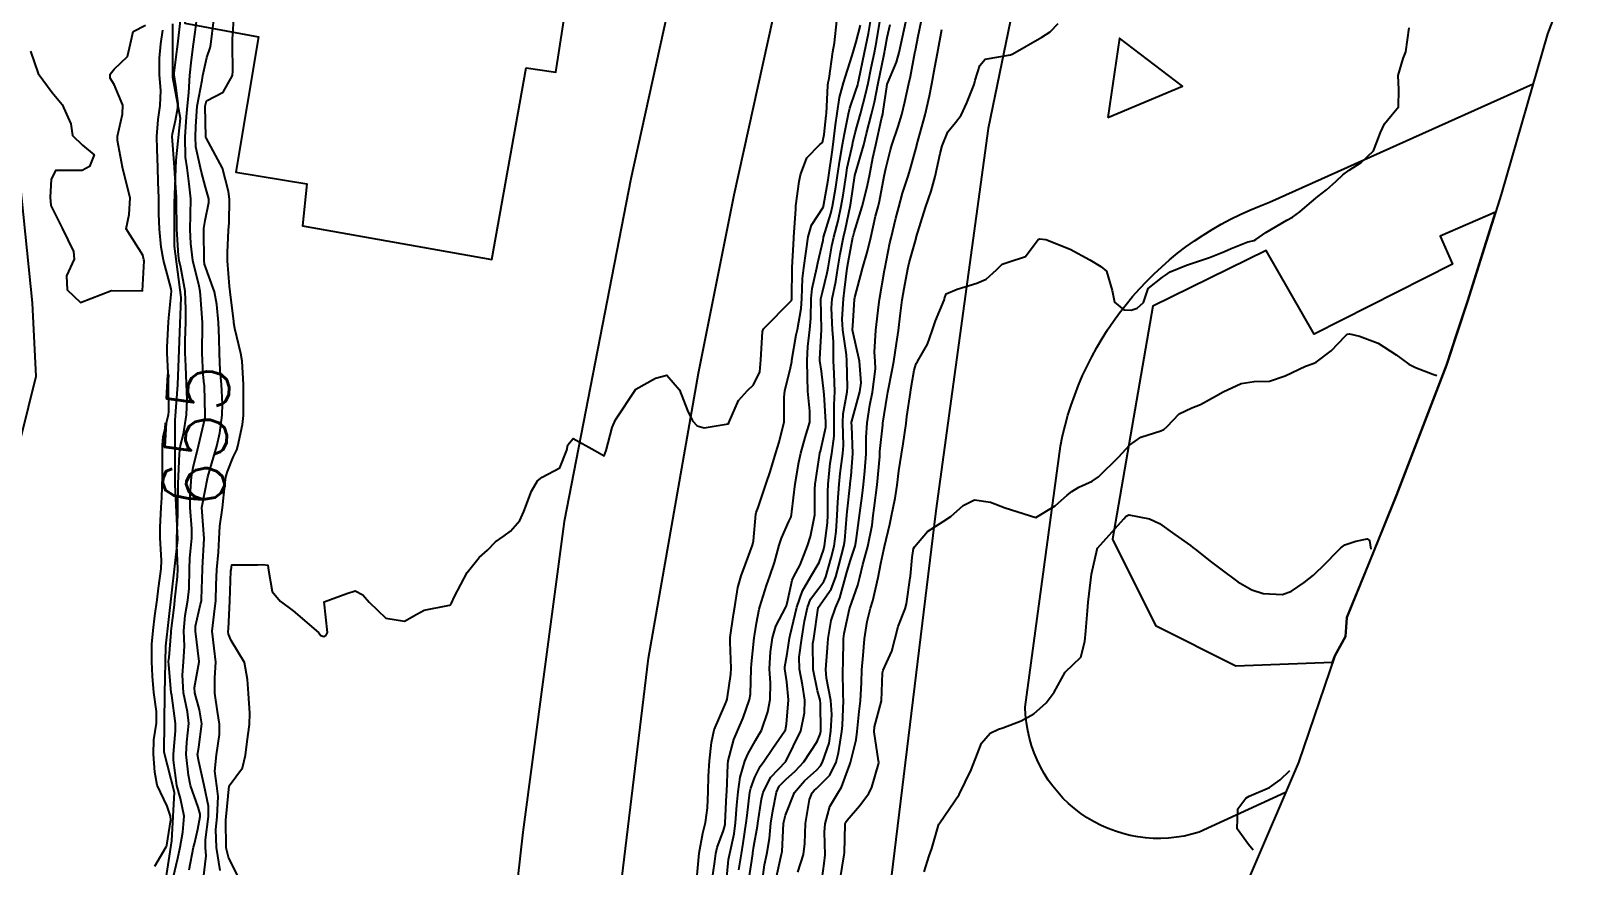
# Model space of a CAD drawing. Header units: metres. Extents: x 292545 to 299085, y 7450245 to 7463078.
# Drawn here: x 296694.6 to 296795.1, y 7460480.2 to 7460534.3 of the extents above; entities that cross this region are included whole.
import ezdxf
from ezdxf.enums import TextEntityAlignment as Align

# ---------------------------------------------------------------- set-up
doc = ezdxf.new("R2010")
doc.units = ezdxf.units.M
for name, color, linetype in [('Area', 45, 'Continuous'), ('Cotas', 45, 'Continuous'), ('Curvas de Nivel 1m', 11, 'Continuous'), ('Curvas de Nivel 5m', 15, 'Continuous'), ('Edificações', 30, 'Continuous'), ('Hidrografia', 140, 'Continuous'), ('Vias Primárias', 230, 'Continuous')]:
    doc.layers.add(name, color=color, linetype=linetype)
doc.styles.add('Style-STANDARD', font='STANDARD.shx')

msp = doc.modelspace()

# ---------------------------------------------------------------- linework, layer by layer
at = {"layer": 'Area'}
msp.add_polyline3d([(296795.05, 7460540.29, 667.61), (296792.7, 7460534.13, 667.4), (296789.69, 7460523.73, 667.71), (296787.52, 7460516.8, 667.86), (296786.15, 7460512.68, 674.94), (296782.93, 7460504.27, 674.08), (296779.71, 7460496.33, 672.25), (296779.62, 7460495.12, 672.29), (296778.92, 7460493.86, 672.14), (296776.57, 7460486.96, 669.35), (296773.32, 7460479.36, 669.96), (296772.76, 7460478.18, 669.99), (296759.5, 7460452.32, 676.02), (296752.39, 7460435.79, 668.76), (296748.7, 7460427.86, 668.78)], dxfattribs=at)
at = {"layer": 'Curvas de Nivel 1m', "flags": 128}
for points, elevation in [([(296703.75, 7460479.48), (296704.05, 7460480.75), (296704.2, 7460481.47), (296704.38, 7460482.44), (296704.47, 7460483.47), (296704.22, 7460484.62), (296703.99, 7460485.47), (296703.77, 7460487.11), (296703.77, 7460487.48), (296703.91, 7460489), (296703.91, 7460489.48), (296703.66, 7460491.28), (296703.63, 7460491.48), (296703.48, 7460493.27), (296703.46, 7460493.48), (296703.46, 7460493.5), (296703.49, 7460493.74), (296703.62, 7460495.36), (296703.63, 7460495.48), (296703.83, 7460497.17), (296703.87, 7460497.48), (296704.04, 7460498.99), (296704.05, 7460499.48), (296703.99, 7460501.05), (296704, 7460501.48), (296704.06, 7460503.02), (296704.05, 7460503.48), (296704.08, 7460505.01), (296704.1, 7460505.48), (296704.16, 7460506.96), (296704.23, 7460507.47), (296704.42, 7460508.22), (296704.62, 7460509.47), (296704.66, 7460510.44), (296704.62, 7460511.47), (296704.57, 7460512.61), (296704.52, 7460513.47), (296704.54, 7460514.28), (296704.58, 7460515.47), (296704.58, 7460516.3), (296704.52, 7460517.47), (296704.25, 7460519.01), (296704.14, 7460519.47), (296704.1, 7460519.78), (296704, 7460521.48), (296703.96, 7460523.35), (296703.96, 7460523.48), (296703.96, 7460523.59), (296703.86, 7460525.09), (296703.83, 7460525.48), (296703.83, 7460525.51), (296703.68, 7460527.48), (296703.7, 7460527.67), (296703.9, 7460528.52), (296704.05, 7460529.34), (296704.06, 7460529.48), (296704.07, 7460529.63), (296703.93, 7460530.79), (296703.82, 7460531.48), (296703.82, 7460531.59), (296703.94, 7460532.65), (296704.05, 7460533.48), (296704.26, 7460535.19)], 654), ([(296705.72, 7460479.45), (296705.88, 7460480.91), (296705.84, 7460481.45), (296705.84, 7460481.94), (296706.05, 7460483.45), (296706.05, 7460484.13), (296705.76, 7460485.45), (296705.41, 7460487.01), (296705.33, 7460487.46), (296705.34, 7460487.54), (296705.42, 7460487.95), (296705.61, 7460489.46), (296705.45, 7460490.37), (296705.15, 7460491.46), (296705.13, 7460491.8), (296705.44, 7460493.46), (296705.44, 7460493.5), (296705.19, 7460495.46), (296705.2, 7460495.77), (296705.53, 7460497.21), (296705.58, 7460497.41), (296705.59, 7460497.46), (296705.59, 7460497.52), (296705.65, 7460499.46), (296705.66, 7460499.56), (296705.77, 7460501.46), (296705.6, 7460503.46), (296706, 7460505.45), (296706.37, 7460506.71), (296706.59, 7460507.44), (296706.78, 7460508.31), (296706.93, 7460509.44), (296706.95, 7460510.17), (296706.88, 7460511.44), (296706.8, 7460512.34), (296706.76, 7460513.44), (296706.74, 7460514.44), (296706.68, 7460515.44), (296706.57, 7460516.62), (296706.42, 7460517.44), (296705.79, 7460519.23), (296705.75, 7460519.45), (296705.73, 7460521.37), (296705.73, 7460521.45), (296705.73, 7460521.54), (296705.82, 7460522.06), (296706.07, 7460523.21), (296706.07, 7460523.45), (296705.85, 7460524.2), (296705.59, 7460525.18), (296705.53, 7460525.45), (296705.23, 7460526.82), (296705.19, 7460527.46), (296705.22, 7460528.14), (296705.31, 7460529.46), (296705.62, 7460531.14), (296705.68, 7460531.45), (296705.94, 7460532.6), (296706.15, 7460533.24), (296706.2, 7460533.45), (296706.38, 7460535.04)], 656), ([(296706.8, 7460479.96), (296706.55, 7460481.44), (296706.52, 7460482.61), (296706.61, 7460483.44), (296706.67, 7460484.74), (296706.57, 7460485.44), (296706.45, 7460486.39), (296706.55, 7460487.44), (296706.76, 7460488.77), (296706.76, 7460489.44), (296706.62, 7460490.26), (296706.44, 7460491.45), (296706.46, 7460492.43), (296706.51, 7460493.44), (296706.4, 7460494.35), (296706.28, 7460495.45), (296706.41, 7460496.56), (296706.51, 7460497.45), (296706.54, 7460498.45), (296706.59, 7460499.44), (296706.69, 7460500.57), (296706.74, 7460501.44), (296706.77, 7460502.25), (296706.94, 7460503.44), (296707.09, 7460504.91), (296707.17, 7460505.44), (296707.27, 7460505.79), (296707.64, 7460506.73), (296707.87, 7460507.2), (296707.94, 7460507.43), (296708.25, 7460508.84), (296708.31, 7460509.42), (296708.3, 7460510.81), (296708.3, 7460511.42), (296708.21, 7460512.93), (296708.14, 7460513.43), (296707.74, 7460515.05), (296707.68, 7460515.43), (296707.68, 7460515.5), (296707.45, 7460517.43), (296707.4, 7460517.8), (296707.27, 7460519.44), (296707.26, 7460519.97), (296707.33, 7460521.43), (296707.37, 7460521.89), (296707.39, 7460523.43), (296707.34, 7460523.93), (296706.94, 7460525.44), (296705.88, 7460527.41), (296705.87, 7460527.44), (296705.83, 7460529.45), (296705.92, 7460529.79), (296706.99, 7460530.37), (296707.59, 7460531.43), (296707.62, 7460531.75), (296707.6, 7460533.43), (296707.6, 7460533.79), (296707.71, 7460535.43)], 657), ([(296708.03, 7460479.42), (296707.33, 7460480.81), (296707.19, 7460481.43), (296707.17, 7460483.24), (296707.19, 7460483.43), (296707.38, 7460485.43), (296708.23, 7460486.6), (296708.43, 7460487.42), (296708.54, 7460488.3), (296708.7, 7460489.42), (296708.71, 7460490.15), (296708.62, 7460491.42), (296708.57, 7460492.32), (296708.36, 7460493.42), (296707.5, 7460494.86), (296707.33, 7460495.27), (296707.32, 7460495.43), (296707.33, 7460495.61), (296707.42, 7460497.43), (296707.49, 7460499.37), (296707.5, 7460499.43), (296707.56, 7460499.75), (296709.22, 7460499.75), (296709.56, 7460499.77), (296709.88, 7460499.73), (296709.92, 7460499.4), (296710.17, 7460498.03), (296710.68, 7460497.39), (296711.52, 7460496.78), (296713.15, 7460495.36), (296713.32, 7460495.18), (296713.5, 7460495.12), (296713.66, 7460495.2), (296713.74, 7460495.36), (296713.53, 7460497.36), (296714.99, 7460497.89), (296715.54, 7460498.06), (296716.02, 7460497.81), (296716.44, 7460497.33), (296717.52, 7460496.29), (296718.72, 7460496.1), (296719.52, 7460496.55), (296720, 7460496.81), (296721.53, 7460497.11), (296721.66, 7460497.14), (296721.76, 7460497.27), (296721.96, 7460497.69), (296722.79, 7460499.25), (296723.56, 7460500.22), (296724.1, 7460500.7), (296724.62, 7460501.23), (296725.17, 7460501.63), (296725.58, 7460501.94), (296726.18, 7460502.63), (296726.45, 7460503.21), (296726.94, 7460504.53), (296727.33, 7460505.19), (296727.63, 7460505.42), (296728.78, 7460506.03), (296729.24, 7460507.17), (296729.3, 7460507.52), (296729.65, 7460507.94), (296731.04, 7460507.16), (296731.64, 7460506.82), (296731.78, 7460507.15), (296732.17, 7460508.64), (296732.38, 7460509.14), (296733.69, 7460511.12), (296734.97, 7460511.84), (296735.7, 7460512.04), (296736.53, 7460511.09), (296737.03, 7460509.74), (296737.36, 7460509.08), (296737.67, 7460508.76), (296738.12, 7460508.62), (296739.67, 7460508.88), (296739.73, 7460508.99), (296739.75, 7460509.05), (296740.34, 7460510.39), (296740.92, 7460511.04), (296741.32, 7460511.41), (296741.71, 7460512.26), (296741.79, 7460513.03), (296741.9, 7460514.87), (296741.96, 7460515.03), (296743.76, 7460516.88), (296743.79, 7460516.97), (296743.79, 7460517), (296743.81, 7460518.98), (296743.81, 7460519), (296743.92, 7460520.89), (296743.93, 7460521), (296744.04, 7460522.79), (296744.06, 7460523), (296744.27, 7460524.58), (296744.35, 7460525), (296744.76, 7460526.1), (296745.61, 7460526.98), (296745.77, 7460527.1), (296745.89, 7460527.63), (296746.02, 7460528.86), (296746.03, 7460528.98), (296746.11, 7460530.79), (296746.15, 7460530.98), (296746.21, 7460531.25), (296746.44, 7460532.97), (296746.55, 7460533.56), (296746.71, 7460534.97)], 658), ([(296739.54, 7460479.05), (296739.7, 7460480.67), (296739.77, 7460481.05), (296740.05, 7460482.34), (296740.15, 7460483.04), (296740.24, 7460484.18), (296740.31, 7460485.04), (296740.44, 7460486), (296740.75, 7460487.04), (296740.95, 7460487.5), (296741.43, 7460488.37), (296741.68, 7460488.78), (296741.82, 7460489.03), (296742.24, 7460490.23), (296742.39, 7460491.02), (296742.4, 7460492.09), (296742.35, 7460493.02), (296742.4, 7460494.12), (296742.54, 7460495.02), (296742.76, 7460495.77), (296743.41, 7460497.01), (296743.45, 7460497.09), (296743.53, 7460497.46), (296743.81, 7460498.75), (296743.91, 7460499), (296744.32, 7460499.76), (296744.8, 7460500.99), (296745, 7460501.58), (296745.27, 7460502.98), (296745.28, 7460504.65), (296745.3, 7460504.98), (296745.34, 7460505.26), (296745.61, 7460506.98), (296745.61, 7460507.01), (296745.64, 7460507.11), (296745.98, 7460508.66), (296745.99, 7460508.98), (296745.88, 7460510.78), (296745.87, 7460510.98), (296745.71, 7460512.29), (296745.61, 7460512.98), (296745.61, 7460513.09), (296745.72, 7460514.98), (296745.72, 7460515), (296745.67, 7460516.98), (296745.68, 7460517.07), (296745.77, 7460517.41), (296746.08, 7460518.67), (296746.14, 7460518.98), (296746.38, 7460520.4), (296746.5, 7460520.97), (296746.78, 7460522.02), (296746.99, 7460522.97), (296747.11, 7460523.7), (296747.3, 7460524.97), (296747.38, 7460525.45), (296747.71, 7460526.96), (296747.74, 7460527.11), (296747.89, 7460527.73), (296748.23, 7460528.96), (296748.59, 7460530.29), (296748.73, 7460530.95), (296748.93, 7460531.93), (296749.14, 7460532.94), (296749.27, 7460533.62), (296749.49, 7460534.93)], 661), ([(296741.01, 7460479.34), (296741.26, 7460481.03), (296741.27, 7460481.1), (296741.34, 7460481.53), (296741.56, 7460482.83), (296741.59, 7460483.03), (296741.83, 7460484.58), (296741.94, 7460485.02), (296742.43, 7460485.99), (296743.41, 7460487.01), (296744.38, 7460489), (296744.62, 7460490.16), (296744.63, 7460490.99), (296744.48, 7460491.98), (296744.28, 7460493), (296744.27, 7460493.77), (296744.43, 7460495), (296744.62, 7460496.1), (296744.81, 7460496.99), (296745, 7460497.52), (296745.54, 7460498.24), (296745.86, 7460498.67), (296745.98, 7460498.98), (296746.33, 7460500.2), (296746.52, 7460500.97), (296746.66, 7460501.9), (296746.73, 7460502.97), (296746.77, 7460503.81), (296746.85, 7460504.97), (296746.92, 7460505.67), (296747.09, 7460506.97), (296747.13, 7460507.48), (296747.1, 7460508.97), (296747.12, 7460509.52), (296747.38, 7460510.96), (296747.4, 7460511.25), (296747.35, 7460512.96), (296747.32, 7460513.36), (296747.09, 7460514.97), (296747.05, 7460515.67), (296747.13, 7460516.97), (296747.2, 7460517.54), (296747.38, 7460518.96), (296747.43, 7460519.32), (296747.74, 7460520.96), (296747.75, 7460521.02), (296747.82, 7460521.27), (296748.34, 7460522.95), (296748.65, 7460524.14), (296748.81, 7460524.95), (296749.04, 7460526.11), (296749.23, 7460526.94), (296749.59, 7460528.63), (296749.67, 7460528.93), (296749.71, 7460529.13), (296749.93, 7460530.7), (296749.97, 7460530.9), (296749.98, 7460530.93), (296750.57, 7460532.31), (296750.74, 7460532.92), (296750.96, 7460533.93), (296751.17, 7460534.92)], 663), ([(296741.85, 7460479.02), (296742.03, 7460480.32), (296742.17, 7460481.02), (296742.34, 7460482.03), (296742.44, 7460483.02), (296742.56, 7460483.83), (296742.8, 7460485.02), (296742.98, 7460485.42), (296743.4, 7460485.85), (296744.01, 7460486.39), (296744.57, 7460486.99), (296745.43, 7460488.32), (296745.62, 7460488.78), (296745.66, 7460488.98), (296745.65, 7460490.78), (296745.62, 7460490.98), (296745.46, 7460491.59), (296745.17, 7460492.98), (296745.16, 7460494.65), (296745.21, 7460494.98), (296745.5, 7460496.96), (296745.5, 7460496.98), (296745.51, 7460497), (296745.52, 7460497.02), (296746.34, 7460498.18), (296746.63, 7460498.97), (296746.83, 7460499.7), (296747.16, 7460500.96), (296747.22, 7460501.32), (296747.36, 7460502.96), (296747.38, 7460503.18), (296747.56, 7460504.96), (296747.57, 7460505.02), (296747.63, 7460505.52), (296747.74, 7460506.96), (296747.67, 7460508.74), (296747.66, 7460508.96), (296747.66, 7460508.98), (296747.67, 7460509.05), (296748.19, 7460510.95), (296748.27, 7460511.53), (296748.16, 7460512.95), (296747.74, 7460514.87), (296747.72, 7460514.96), (296747.72, 7460514.98), (296747.75, 7460515.54), (296747.85, 7460516.96), (296747.86, 7460517.06), (296748.36, 7460518.95), (296748.69, 7460520.06), (296748.91, 7460520.94), (296749.2, 7460522.32), (296749.38, 7460522.94), (296749.47, 7460523.3), (296749.77, 7460524.93), (296749.87, 7460525.41), (296750.17, 7460526.63), (296750.27, 7460526.93), (296750.68, 7460528.14), (296750.91, 7460528.92), (296751.11, 7460529.73), (296751.37, 7460530.92), (296751.47, 7460531.38), (296751.76, 7460532.91), (296751.79, 7460533.08), (296751.96, 7460533.98), (296752.15, 7460534.91)], 664), ([(296694.52, 7460533.01), (296695.02, 7460531.58), (296695.92, 7460530.33), (296696.56, 7460529.56), (296697.13, 7460528.32), (296697.24, 7460527.56), (296697.88, 7460526.92), (296698.64, 7460526.31), (296698.35, 7460525.54), (296697.86, 7460525.28), (296696.15, 7460525.28), (296695.85, 7460524.71), (296695.8, 7460523.57), (296695.83, 7460523.03), (296696.57, 7460521.56), (296697.3, 7460520.05), (296697.34, 7460519.55), (296696.86, 7460518.47), (296696.89, 7460517.56), (296697.75, 7460516.75), (296699.76, 7460517.52), (296701.76, 7460517.5), (296701.87, 7460519.43), (296701.86, 7460519.5), (296701.8, 7460519.8), (296700.71, 7460521.51), (296700.9, 7460522.43), (296700.98, 7460523.51), (296700.67, 7460524.7), (296700.47, 7460525.51), (296700.15, 7460527.24), (296700.15, 7460527.52), (296700.47, 7460528.94), (296700.5, 7460529.51), (296699.93, 7460530.85), (296699.67, 7460531.26), (296699.68, 7460531.52), (296699.94, 7460531.85), (296700.79, 7460532.67), (296701, 7460533.51), (296701.17, 7460534.3), (296701.97, 7460534.7)], 652), ([(296702.57, 7460480.24), (296703.31, 7460481.48), (296703.32, 7460481.5), (296703.34, 7460481.6), (296703.6, 7460483.24), (296703.59, 7460483.48), (296703.37, 7460484.13), (296702.72, 7460485.49), (296702.56, 7460486.33), (296702.49, 7460487.49), (296702.5, 7460488.41), (296702.67, 7460489.49), (296702.67, 7460490.26), (296702.5, 7460491.49), (296702.42, 7460492.55), (296702.38, 7460493.49), (296702.38, 7460494.61), (296702.45, 7460495.49), (296702.57, 7460496.44), (296702.72, 7460497.49), (296702.8, 7460498.23), (296702.98, 7460499.49), (296703, 7460500.04), (296702.91, 7460501.49), (296702.91, 7460502.16), (296702.98, 7460503.49), (296703.01, 7460504.09), (296703.07, 7460505.49), (296703.07, 7460506.04), (296703.06, 7460507.49), (296703.1, 7460508.04), (296703.46, 7460509.48), (296703.48, 7460509.67), (296703.45, 7460511.48), (296703.45, 7460511.73), (296703.37, 7460513.48), (296703.36, 7460513.85), (296703.46, 7460515.48), (296703.48, 7460515.75), (296703.65, 7460517.48), (296703.63, 7460517.62), (296703.13, 7460519.49), (296702.97, 7460520.32), (296702.87, 7460521.49), (296702.83, 7460522.49), (296702.82, 7460523.49), (296702.79, 7460524.55), (296702.76, 7460525.49), (296702.71, 7460526.66), (296702.7, 7460527.49), (296702.79, 7460528.6), (296702.92, 7460529.49), (296702.95, 7460530.47), (296702.87, 7460531.49), (296702.87, 7460532.57), (296702.96, 7460533.49), (296703.09, 7460534.37)], 653), ([(296737.65, 7460479.41), (296737.8, 7460481.07), (296738.04, 7460482.38), (296738.21, 7460483.07), (296738.33, 7460484.02), (296738.37, 7460485.07), (296738.39, 7460486.07), (296738.47, 7460487.06), (296738.6, 7460488.24), (296738.77, 7460489.06), (296739.45, 7460490.66), (296739.57, 7460490.93), (296739.6, 7460491.05), (296739.84, 7460492.68), (296739.86, 7460493.05), (296739.8, 7460494.75), (296739.81, 7460495.05), (296740.02, 7460496.54), (296740.1, 7460497.04), (296740.3, 7460498.28), (296740.52, 7460499.04), (296740.8, 7460499.8), (296741.24, 7460501.03), (296741.3, 7460501.31), (296741.46, 7460503.03), (296741.49, 7460503.15), (296741.61, 7460503.47), (296742.13, 7460505.02), (296742.38, 7460505.77), (296742.76, 7460507.01), (296742.98, 7460507.69), (296743.3, 7460509.01), (296743.29, 7460510.61), (296743.33, 7460511.01), (296743.71, 7460512.51), (296743.79, 7460512.92), (296743.8, 7460513), (296744.08, 7460514.65), (296744.15, 7460515), (296744.39, 7460516.36), (296744.43, 7460516.99), (296744.49, 7460518.29), (296744.57, 7460518.99), (296744.72, 7460520.06), (296744.85, 7460520.99), (296745.06, 7460521.74), (296745.83, 7460522.94), (296745.85, 7460522.97), (296746.14, 7460524.69), (296746.18, 7460524.98), (296746.39, 7460526.47), (296746.46, 7460526.97), (296746.62, 7460528.24), (296746.72, 7460528.97), (296746.88, 7460530.01), (296747.13, 7460530.97), (296747.67, 7460532.68), (296747.75, 7460532.95), (296747.96, 7460533.61), (296748.23, 7460534.69)], 659), ([(296740.36, 7460480), (296740.53, 7460481.04), (296740.65, 7460481.73), (296740.84, 7460483.04), (296740.89, 7460483.51), (296741.07, 7460485.03), (296741.13, 7460485.29), (296741.4, 7460486), (296741.75, 7460486.69), (296741.97, 7460487.02), (296742.57, 7460487.87), (296743.34, 7460489.01), (296743.37, 7460489.07), (296743.44, 7460489.43), (296743.57, 7460491.01), (296743.47, 7460492.18), (296743.34, 7460493.01), (296743.34, 7460493.15), (296743.49, 7460493.98), (296743.65, 7460495.01), (296743.69, 7460495.19), (296744.11, 7460497), (296744.47, 7460498.07), (296745.03, 7460498.99), (296745.56, 7460499.9), (296745.84, 7460500.7), (296745.91, 7460500.98), (296746.1, 7460502.47), (296746.13, 7460502.97), (296746.12, 7460504.47), (296746.15, 7460504.97), (296746.28, 7460506.33), (296746.37, 7460506.97), (296746.54, 7460508.09), (296746.54, 7460508.97), (296746.53, 7460510.12), (296746.57, 7460510.97), (296746.52, 7460512.15), (296746.49, 7460512.97), (296746.48, 7460514.22), (296746.43, 7460514.97), (296746.36, 7460516.37), (296746.41, 7460516.97), (296746.63, 7460518.11), (296746.77, 7460518.97), (296746.91, 7460519.86), (296747.13, 7460520.97), (296747.26, 7460521.52), (296747.57, 7460522.96), (296747.61, 7460523.19), (296747.86, 7460524.96), (296748.44, 7460526.95), (296748.62, 7460527.68), (296748.95, 7460528.94), (296749.14, 7460529.72), (296749.37, 7460530.94), (296749.74, 7460532.72), (296749.78, 7460532.93), (296749.81, 7460533.07), (296749.96, 7460533.91), (296750.15, 7460534.75)], 662), ([(296744.17, 7460479.85), (296744.54, 7460480.99), (296744.63, 7460481.71), (296744.67, 7460482.99), (296744.94, 7460484.55), (296745.11, 7460484.98), (296745.23, 7460485.14), (296745.39, 7460485.27), (296746.25, 7460486.12), (296746.65, 7460486.97), (296746.81, 7460487.57), (296747.03, 7460488.96), (296747.06, 7460489.34), (296747.13, 7460490.96), (296747.12, 7460491.3), (296747.1, 7460492.96), (296747.11, 7460493.34), (296747.13, 7460494.96), (296747.17, 7460495.3), (296747.52, 7460496.91), (296747.54, 7460496.96), (296748.06, 7460498.44), (296748.19, 7460498.95), (296748.39, 7460499.78), (296748.71, 7460500.94), (296748.98, 7460502.33), (296749.06, 7460502.94), (296749.12, 7460503.41), (296749.32, 7460504.93), (296749.48, 7460506.77), (296749.49, 7460506.93), (296749.49, 7460507.09), (296749.67, 7460508.82), (296749.68, 7460508.92), (296749.95, 7460510.67), (296750, 7460510.93), (296750.29, 7460512.35), (296750.39, 7460512.92), (296750.57, 7460514.08), (296750.69, 7460514.92), (296750.81, 7460515.87), (296750.93, 7460516.92), (296751.05, 7460517.64), (296751.3, 7460518.91), (296751.39, 7460519.31), (296751.81, 7460520.83), (296751.83, 7460520.89), (296751.84, 7460520.91), (296751.84, 7460520.94), (296752.45, 7460522.9), (296752.81, 7460523.94), (296753.06, 7460524.89), (296753.38, 7460526.39), (296753.51, 7460526.89), (296753.89, 7460527.79), (296754.38, 7460528.39), (296754.74, 7460528.87), (296755.12, 7460529.66), (296755.58, 7460530.86), (296755.66, 7460531.14), (296755.95, 7460532.08), (296756.31, 7460532.5), (296757.95, 7460532.78), (296758.1, 7460532.84), (296759.96, 7460533.93), (296760.51, 7460534.26), (296761.02, 7460534.8)], 666), ([(296745.68, 7460478.98), (296745.89, 7460480.41), (296745.94, 7460480.97), (296745.9, 7460482.43), (296745.94, 7460482.97), (296746.25, 7460484.1), (296746.76, 7460484.97), (296747, 7460485.36), (296747.4, 7460486.42), (296747.54, 7460486.82), (296747.59, 7460486.96), (296747.96, 7460488.42), (296748.01, 7460488.95), (296748.14, 7460490.26), (296748.23, 7460490.95), (296748.29, 7460492.13), (296748.33, 7460492.95), (296748.41, 7460493.87), (296748.49, 7460494.95), (296748.66, 7460496.09), (296748.89, 7460496.94), (296749.04, 7460497.43), (296749.38, 7460498.93), (296749.56, 7460499.83), (296749.75, 7460500.75), (296749.79, 7460500.93), (296750.13, 7460502.38), (296750.24, 7460502.92), (296750.47, 7460504.06), (296750.61, 7460504.92), (296750.72, 7460505.83), (296750.89, 7460506.92), (296750.99, 7460507.58), (296751.18, 7460508.91), (296751.24, 7460509.35), (296751.47, 7460510.91), (296751.49, 7460511.11), (296751.71, 7460512.35), (296751.84, 7460512.78), (296751.92, 7460512.91), (296752.58, 7460514.05), (296752.88, 7460514.9), (296753.09, 7460515.55), (296753.64, 7460516.89), (296753.67, 7460516.99), (296753.77, 7460517.3), (296754.49, 7460517.6), (296755.77, 7460518), (296756.37, 7460518.26), (296757.04, 7460518.85), (296757.41, 7460519.22), (296757.79, 7460519.35), (296758.91, 7460519.71), (296759.73, 7460520.81), (296759.81, 7460520.86), (296760.22, 7460520.81), (296761.8, 7460520.19), (296763.07, 7460519.5), (296763.79, 7460519.07), (296764.15, 7460518.76), (296764.52, 7460517.51), (296764.67, 7460516.76), (296765.28, 7460516.26), (296765.76, 7460516.25), (296766.13, 7460516.37), (296766.54, 7460516.73), (296766.86, 7460517.64), (296767.78, 7460518.39), (296767.98, 7460518.52), (296768.28, 7460518.72), (296769.34, 7460519.16), (296769.79, 7460519.31), (296770.83, 7460519.65), (296771.8, 7460520.04), (296772.23, 7460520.24), (296773.3, 7460520.66), (296773.7, 7460520.76), (296773.81, 7460520.81), (296774.46, 7460521.28), (296775.83, 7460522.07), (296776.18, 7460522.27), (296776.66, 7460522.61), (296777.3, 7460523.15), (296777.84, 7460523.6), (296778.4, 7460524.04), (296779.01, 7460524.59), (296779.44, 7460525), (296779.86, 7460525.3), (296780.63, 7460525.81), (296781.43, 7460526.56), (296781.89, 7460527.74), (296782.14, 7460528.31), (296782.33, 7460528.55), (296783.04, 7460529.41), (296783.07, 7460530.54), (296783.02, 7460531.45), (296783.35, 7460532.54), (296783.52, 7460532.97), (296783.75, 7460534.53)], 667), ([(296746.91, 7460479.37), (296747.18, 7460480.96), (296747.2, 7460481.1), (296747.24, 7460482.96), (296747.26, 7460483.06), (296747.37, 7460483.22), (296748.18, 7460484.15), (296748.78, 7460484.95), (296748.97, 7460485.36), (296749.4, 7460486.84), (296749.42, 7460486.94), (296749.4, 7460487.05), (296749.11, 7460488.94), (296749.13, 7460489.25), (296749.45, 7460490.39), (296749.6, 7460490.94), (296749.65, 7460492.75), (296749.7, 7460492.93), (296750.27, 7460494.15), (296750.46, 7460494.92), (296750.67, 7460495.76), (296751.12, 7460496.91), (296751.21, 7460497.23), (296751.45, 7460498.91), (296751.46, 7460499.01), (296751.57, 7460500.22), (296751.67, 7460500.81), (296751.72, 7460500.91), (296752.58, 7460501.9), (296753.59, 7460502.55), (296754.09, 7460502.88), (296754.88, 7460503.59), (296755.61, 7460503.97), (296756.65, 7460503.81), (296757.6, 7460503.44), (296759.59, 7460502.82), (296760.84, 7460503.57), (296761.61, 7460504.26), (296761.9, 7460504.5), (296762.37, 7460504.78), (296763.23, 7460505.17), (296763.63, 7460505.44), (296764.96, 7460506.75), (296765.65, 7460507.5), (296766.38, 7460508.01), (296767.66, 7460508.43), (296767.87, 7460508.51), (296768.09, 7460508.72), (296768.85, 7460509.53), (296769.68, 7460509.92), (296770.24, 7460510.13), (296771.21, 7460510.68), (296771.7, 7460510.96), (296772.87, 7460511.49), (296773.7, 7460511.62), (296774.7, 7460511.65), (296775.71, 7460511.99), (296777.03, 7460512.61), (296777.53, 7460512.78), (296777.72, 7460512.87), (296778.69, 7460513.62), (296779.61, 7460514.58), (296779.68, 7460514.64), (296779.74, 7460514.68), (296779.87, 7460514.71), (296780.53, 7460514.57), (296781.74, 7460514.1), (296782.91, 7460513.35), (296783.72, 7460512.75), (296784.14, 7460512.53), (296785.28, 7460512.09), (296785.47, 7460512.04), (296785.54, 7460512.02)], 668), ([(296752.36, 7460479.86), (296752.67, 7460480.9), (296752.85, 7460481.39), (296753.29, 7460482.89), (296753.31, 7460482.95), (296753.36, 7460483.05), (296754.63, 7460484.87), (296755.4, 7460486.48), (296755.51, 7460486.75), (296755.54, 7460486.86), (296756.07, 7460488.2), (296756.63, 7460488.85), (296757.17, 7460489.1), (296757.44, 7460489.19), (296758.63, 7460489.64), (296759.45, 7460490.1), (296760.26, 7460490.81), (296760.76, 7460491.5), (296761.48, 7460492.79), (296762.5, 7460493.77), (296762.76, 7460494.78), (296762.81, 7460495.47), (296762.92, 7460496.78), (296762.97, 7460497.34), (296763.13, 7460498.77), (296763.19, 7460499.14), (296763.55, 7460500.77), (296763.55, 7460500.79), (296763.57, 7460500.82), (296765.28, 7460502.74), (296765.43, 7460502.91), (296765.6, 7460502.99), (296766.93, 7460502.73), (296767.59, 7460502.42), (296768.58, 7460501.71), (296769.58, 7460501.01), (296769.75, 7460500.87), (296769.98, 7460500.69), (296770.87, 7460499.98), (296771.56, 7460499.46), (296772.66, 7460498.66), (296773.55, 7460498.14), (296774.29, 7460497.9), (296775.54, 7460497.82), (296776.12, 7460498.05), (296776.94, 7460498.61), (296777.56, 7460499.09), (296778.32, 7460499.83), (296779.05, 7460500.59), (296779.31, 7460500.85), (296779.58, 7460501.04), (296780.29, 7460501.28), (296781.02, 7460501.44), (296781.17, 7460501.33), (296781.25, 7460500.77)], 669)]:
    msp.add_lwpolyline(points, dxfattribs=dict(at, elevation=elevation))
at = {"layer": 'Curvas de Nivel 5m', "flags": 128}
for points, elevation in [([(296704.79, 7460479.99), (296705.08, 7460481.46), (296705.13, 7460481.68), (296705.35, 7460482.64), (296705.51, 7460483.46), (296705.51, 7460483.6), (296705.37, 7460484.05), (296704.88, 7460485.47), (296704.74, 7460486.12), (296704.6, 7460487.47), (296704.63, 7460488.26), (296704.76, 7460489.47), (296704.69, 7460490.23), (296704.43, 7460491.47), (296704.35, 7460492.6), (296704.43, 7460493.47), (296704.48, 7460494.49), (296704.45, 7460495.47), (296704.53, 7460496.46), (296704.71, 7460497.47), (296704.79, 7460498.21), (296704.82, 7460499.47), (296704.84, 7460500.18), (296704.96, 7460501.47), (296704.97, 7460502.08), (296704.85, 7460503.47), (296704.86, 7460504.22), (296704.95, 7460505.47), (296705.04, 7460506.06), (296705.39, 7460507.45), (296705.66, 7460508.56), (296705.82, 7460509.3), (296705.83, 7460509.45), (296705.78, 7460511.37), (296705.77, 7460511.45), (296705.7, 7460512.07), (296705.62, 7460513.45), (296705.66, 7460515.37), (296705.65, 7460515.45), (296705.53, 7460517.22), (296705.51, 7460517.45), (296705.43, 7460517.79), (296705.02, 7460519.46), (296704.9, 7460520.56), (296704.86, 7460521.46), (296704.88, 7460522.41), (296704.9, 7460523.46), (296704.8, 7460524.42), (296704.65, 7460525.47), (296704.56, 7460526.16), (296704.52, 7460527.47), (296704.61, 7460528.76), (296704.69, 7460529.47), (296704.77, 7460530.32), (296704.83, 7460531.47), (296704.93, 7460532.46), (296705.08, 7460533.46), (296705.18, 7460534.25), (296705.32, 7460535.46)], 655), ([(296738.6, 7460479.06), (296738.8, 7460480.53), (296738.87, 7460481.06), (296738.95, 7460481.44), (296739.36, 7460482.55), (296739.47, 7460482.94), (296739.48, 7460483.05), (296739.57, 7460484.86), (296739.58, 7460485.05), (296739.64, 7460486.82), (296739.67, 7460487.05), (296740.04, 7460488.43), (296740.29, 7460489.04), (296740.64, 7460489.84), (296741.05, 7460491.03), (296741.11, 7460491.38), (296741.16, 7460493.03), (296741.18, 7460493.34), (296741.35, 7460495.03), (296741.37, 7460495.16), (296741.51, 7460495.98), (296741.68, 7460496.87), (296741.72, 7460497.03), (296742.16, 7460498.41), (296742.37, 7460499.02), (296742.67, 7460499.91), (296742.98, 7460501.02), (296743.12, 7460501.48), (296743.6, 7460502.55), (296743.74, 7460502.87), (296743.77, 7460503.01), (296743.78, 7460503.19), (296744, 7460505), (296744.24, 7460506.39), (296744.37, 7460506.99), (296744.65, 7460508), (296744.95, 7460508.99), (296744.96, 7460509.71), (296744.82, 7460510.99), (296744.8, 7460511.89), (296744.78, 7460512.99), (296744.83, 7460513.89), (296744.96, 7460514.99), (296745.03, 7460515.71), (296745.05, 7460516.99), (296745.11, 7460517.65), (296745.4, 7460518.98), (296745.47, 7460519.3), (296745.81, 7460520.77), (296745.85, 7460520.95), (296745.85, 7460520.98), (296746.31, 7460522.5), (296746.42, 7460522.97), (296746.63, 7460524.2), (296746.74, 7460524.97), (296746.89, 7460525.95), (296747.07, 7460526.97), (296747.19, 7460527.66), (296747.46, 7460528.96), (296747.55, 7460529.33), (296747.92, 7460530.4), (296748.06, 7460530.83), (296748.09, 7460530.96), (296748.13, 7460531.16), (296748.5, 7460532.94), (296748.75, 7460534.16), (296748.88, 7460534.94)], 660), ([(296742.8, 7460479.54), (296743.13, 7460481.01), (296743.16, 7460481.19), (296743.26, 7460483.01), (296743.28, 7460483.1), (296743.37, 7460483.54), (296743.96, 7460485), (296744.62, 7460485.77), (296745.41, 7460486.48), (296745.65, 7460486.74), (296745.77, 7460486.98), (296746.2, 7460488.2), (296746.32, 7460488.97), (296746.37, 7460490.05), (296746.31, 7460490.97), (296746.03, 7460492.42), (296745.98, 7460492.98), (296746.1, 7460494.37), (296746.15, 7460494.97), (296746.34, 7460496.15), (296746.62, 7460496.97), (296746.89, 7460497.61), (296747.27, 7460498.96), (296747.32, 7460499.19), (296747.56, 7460499.99), (296747.88, 7460500.96), (296747.96, 7460501.33), (296748.17, 7460502.95), (296748.34, 7460504.22), (296748.43, 7460504.95), (296748.52, 7460505.84), (296748.6, 7460506.95), (296748.61, 7460507.99), (296748.66, 7460508.95), (296748.84, 7460510.09), (296749, 7460510.94), (296749.21, 7460512.44), (296749.19, 7460512.94), (296749.13, 7460513.53), (296749.23, 7460514.94), (296749.43, 7460516.6), (296749.47, 7460516.93), (296749.78, 7460518.84), (296749.8, 7460518.92), (296750.14, 7460520.6), (296750.21, 7460520.93), (296750.53, 7460522.21), (296750.71, 7460522.92), (296750.95, 7460523.81), (296751.31, 7460524.92), (296751.44, 7460525.35), (296751.87, 7460526.91), (296751.88, 7460526.96), (296752.42, 7460528.9), (296752.7, 7460530.12), (296752.84, 7460530.9), (296753.04, 7460531.99), (296753.21, 7460532.89), (296753.5, 7460534.42)], 665), ([(296773.65, 7460481.27), (296773.35, 7460481.63), (296772.61, 7460482.66), (296772.66, 7460483.94), (296773.18, 7460484.65), (296773.38, 7460484.77), (296774.7, 7460485.33), (296775.39, 7460485.82), (296776.01, 7460486.44)], 670)]:
    msp.add_lwpolyline(points, dxfattribs=dict(at, elevation=elevation))
at = {"layer": 'Edificações'}
msp.add_lwpolyline([(296731.07, 7460557.83), (296713.92, 7460560.29), (296710.88, 7460545.2), (296705.75, 7460545.95), (296704.5, 7460534.83), (296709.28, 7460533.94), (296707.8, 7460525.18), (296712.4, 7460524.42), (296712.13, 7460521.7), (296724.37, 7460519.52), (296726.6, 7460531.93), (296728.52, 7460531.66), (296732.52, 7460557.61)], close=True, dxfattribs=at)
at = {"layer": 'Edificações', "elevation": 667.73}
msp.add_lwpolyline([(296789.33, 7460522.58), (296785.74, 7460521.03), (296786.54, 7460519.22), (296777.59, 7460514.69), (296774.49, 7460520.11), (296767.15, 7460516.5), (296764.54, 7460501.42), (296767.33, 7460495.83), (296772.52, 7460493.21), (296778.78, 7460493.45), (296778.92, 7460493.86), (296779.27, 7460494.49), (296779.62, 7460495.12), (296779.66, 7460495.72), (296779.71, 7460496.33), (296781.32, 7460500.3), (296782.93, 7460504.27), (296784.54, 7460508.47), (296786.15, 7460512.68), (296786.83, 7460514.74), (296787.52, 7460516.8), (296788.6, 7460520.26)], close=True, dxfattribs=at)
at = {"layer": 'Hidrografia'}
for points in [[(296696.94, 7460652.26), (296694.57, 7460642.96), (296692.32, 7460626.98), (296690.59, 7460618.01), (296691.5, 7460613.04), (296692.08, 7460601.68), (296689.85, 7460583.26), (296689.76, 7460578.4), (296690.26, 7460574.94), (296691.25, 7460567.2), (296691, 7460560.62), (296689.93, 7460552.07), (296690.59, 7460546.56), (296691.33, 7460540.79), (296692.65, 7460534.95), (296693.14, 7460531.33), (296694.63, 7460516.72), (296694.87, 7460511.95), (296693.39, 7460506.02), (296693.01, 7460499.93), (296693.87, 7460486.13), (296693.22, 7460472.12), (296691.06, 7460457.24), (296685.67, 7460431.88)], [(296703.7, 7460534.78), (296703.7, 7460531.34), (296704.2, 7460528.67), (296703.92, 7460525.95), (296703.81, 7460523.17), (296703.81, 7460520.39), (296704.25, 7460517.06), (296704.03, 7460511.4), (296703.86, 7460509.12), (296703.86, 7460504.95), (296704.03, 7460501.4), (296703.25, 7460494.48), (296703.19, 7460491.42), (296703.14, 7460487.64), (296703.81, 7460485.03), (296703.64, 7460481.87), (296702.58, 7460474.94)]]:
    msp.add_lwpolyline(points, dxfattribs=at)
at = {"layer": 'Vias Primárias'}
msp.add_lwpolyline([(296764.79, 7460676.03), (296761.36, 7460651.22), (296757.88, 7460633.01), (296752.8, 7460609.19), (296746.88, 7460584.76), (296742.19, 7460564.22), (296737.83, 7460545.09), (296733.37, 7460524.74), (296729.05, 7460502.55), (296726.38, 7460482.44), (296723.86, 7460460.03), (296721.46, 7460433.37), (296720.39, 7460410.78), (296720.08, 7460385.99), (296719.66, 7460342.47), (296719.49, 7460324.56), (296719.44, 7460313), (296719.39, 7460297.9)], dxfattribs=at)
at = {"layer": 'Vias Primárias', "elevation": 660.09}
msp.add_lwpolyline([(296727.59, 7460422.4), (296728.47, 7460435.8), (296729.94, 7460453.37), (296732.09, 7460473.7), (296734.52, 7460493.7), (296737.75, 7460512.16), (296740.06, 7460523.71), (296743.81, 7460540.77), (296747.47, 7460556.48), (296751.86, 7460576.49), (296755.92, 7460593.17), (296760.59, 7460608.25), (296767.96, 7460631.74), (296772.01, 7460644.4), (296771.78, 7460635.44), (296770.4, 7460614.55), (296768.28, 7460592.96), (296761.66, 7460553.04), (296756.5, 7460528), (296753.12, 7460503.24), (296749.15, 7460470.6), (296746.96, 7460441.59), (296745.41, 7460418.72)], dxfattribs=at)
at = {"layer": 'Vias Primárias'}
msp.add_lwpolyline([(296764.24, 7460528.71), (296769.08, 7460530.74), (296765, 7460533.86)], close=True, dxfattribs=at)
at = {"layer": 'Vias Primárias', "elevation": 669.51}
msp.add_lwpolyline([(296775.73, 7460485), (296770.16, 7460482.44, -0.503727), (296758.9, 7460490.54), (296761.17, 7460507.43, -0.26508), (296774.71, 7460523.23), (296791.77, 7460530.9)], format="xyb", dxfattribs=at)

# ---------------------------------------------------------------- texts
at = {"layer": 'Cotas', "style": 'Style-STANDARD'}
msp.add_text('655', height=4, rotation=87.2258, dxfattribs=at).set_placement((296705.23, 7460508.08, 655), align=Align.MIDDLE_CENTER)

doc.saveas('drawing.dxf')
